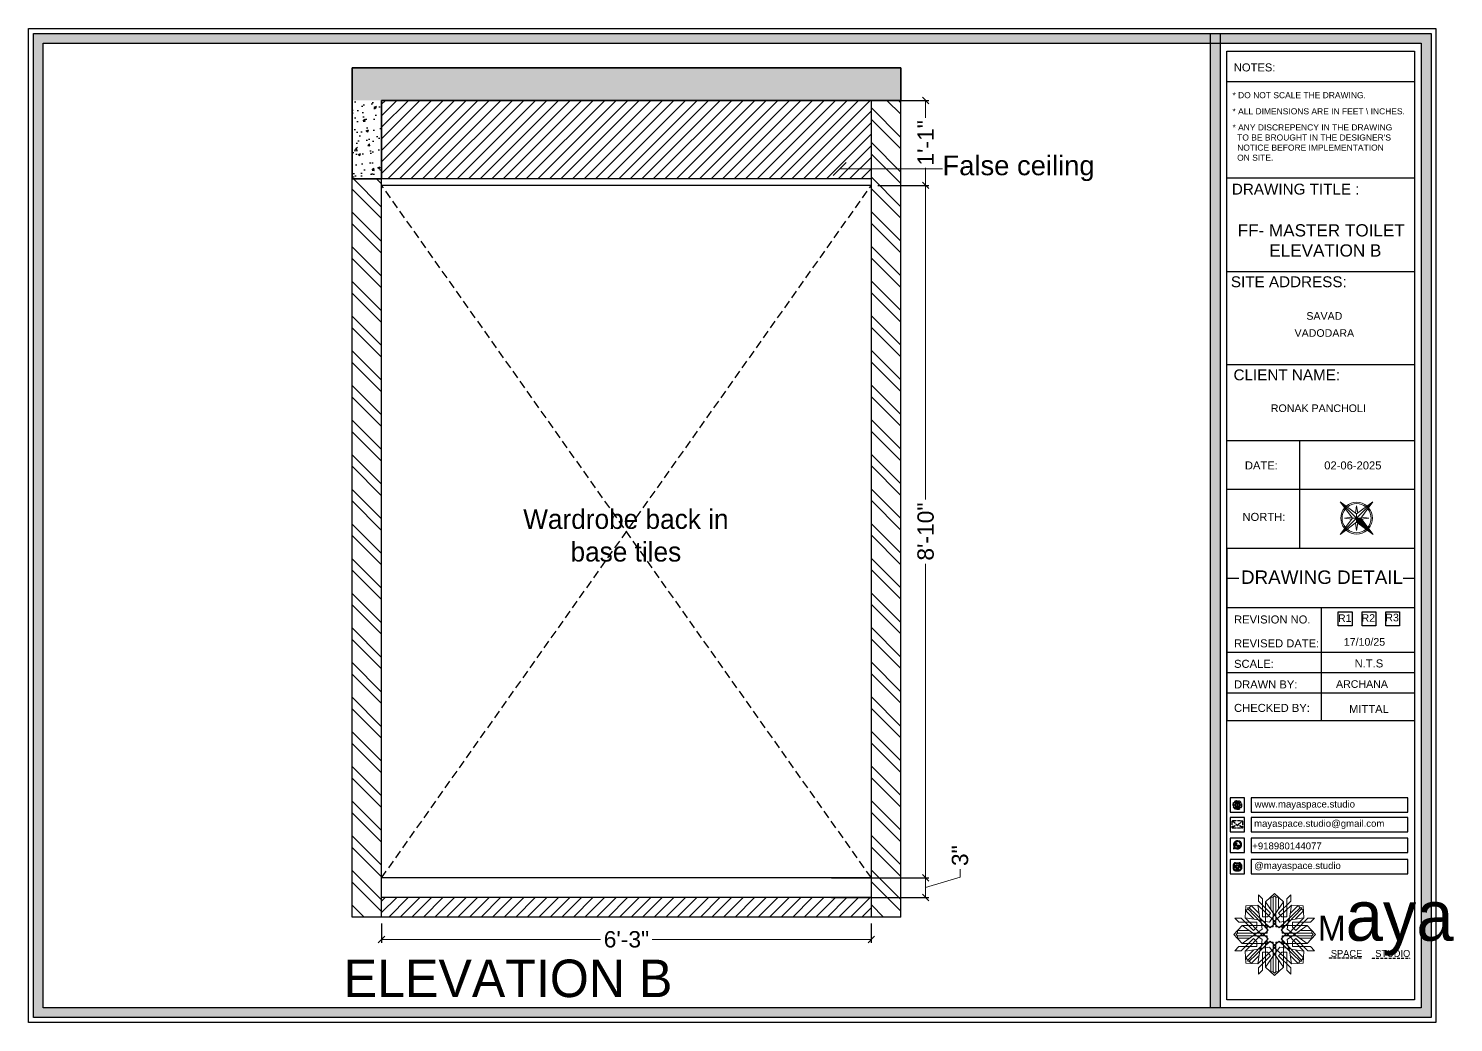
# Model space of a CAD drawing. Header units: millimetres. Extents: x 56222 to 3066687, y -650199 to -121287.
# Drawn here: x 149266.5 to 149484.7, y -184296.6 to -184144.5 of the extents above; entities that cross this region are included whole.
import ezdxf
from ezdxf.enums import TextEntityAlignment as Align

# ---------------------------------------------------------------- set-up
doc = ezdxf.new("R2010")
doc.units = ezdxf.units.MM
doc.header["$MEASUREMENT"] = 0
doc.header["$PDMODE"] = 35
doc.linetypes.add('DASHED2', pattern=[0.375, 0.25, -0.125])
doc.linetypes.add('DASHEDX2', pattern=[1.5, 1, -0.5])
doc.layers.get('Defpoints').update_dxf_attribs({"color": 220})
doc.layers.add('AR HATCH-7', color=7, linetype='Continuous')
for name, color, linetype, lineweight in [('dim05', 1, 'Continuous', 13), ('Dimension', 10, 'DASHEDX2', 20), ('Flooring', 253, 'Continuous', 30), ('FUR', 250, 'Continuous', 0), ('FURNITURE', 32, 'Continuous', 9), ('LABALLING', 1, 'Continuous', 25), ('NAME PLATE', 7, 'Continuous', 25), ('sec. mark', 5, 'Continuous', 25), ('title block', 7, 'Continuous', 9), ('wall', 7, 'Continuous', 30), ('XX~SLAB ( BEAM )~ ( DIM )', 7, 'Continuous', 9)]:
    doc.layers.add(name, color=color, linetype=linetype, lineweight=lineweight)
doc.layers.add('hatch', color=253, linetype='Continuous', lineweight=0, transparency=0.4)
doc.styles.add('Aerial', font='arial.ttf')
doc.styles.add('Arial', font='arial.ttf')
doc.styles.add('DATE', font='swissc.ttf', dxfattribs={"height": 6.75})
doc.styles.get("Standard").update_dxf_attribs({"font": 'arial.ttf', "height": 6})
doc.dimstyles.new('ISO-25', dxfattribs={"dimtxt": 2.5, "dimasz": 1, "dimexe": 0.5, "dimexo": 1, "dimtad": 0, "dimdec": 1, "dimlunit": 4, "dimtxsty": 'Standard', "dimblk": 'OBLIQUE', "dimcen": 2.5, "dimclrd": 1, "dimclre": 1, "dimclrt": 5, "dimadec": 0, "dimazin": 0, "dimtfac": 1, "dimtdec": 1, "dimtmove": 0, "dimatfit": 3, "dimfxl": 1, "dimlwd": -1, "dimarcsym": 0})
doc.dimstyles.new('NEW ', dxfattribs={"dimtxt": 3, "dimasz": 2, "dimexe": 1, "dimexo": 1, "dimgap": 0.089996, "dimtad": 0, "dimtoh": 1, "dimzin": 3, "dimdsep": 46, "dimlunit": 4, "dimtxsty": 'Aerial', "dimblk": 'OBLIQUE', "dimcen": 0.089996, "dimdle": 1, "dimclrd": 252, "dimclre": 252, "dimclrt": 7, "dimadec": 0, "dimazin": 1, "dimtfac": 1, "dimtdec": 0, "dimtofl": 0, "dimtmove": 1, "dimatfit": 3, "dimldrblk": 'OBLIQUE', "dimfxl": 1, "dimtolj": 1, "dimtzin": 0, "dimlwd": 5, "dimlwe": 5, "dimarcsym": 0})
pattern_1 = [(45, (456.3414, -98.4785), (-0.8838834765, 0.8838834765), [])]

# ---------------------------------------------------------------- blocks, each defined once
blk = doc.blocks.new('FSFSF')
at = {"color": 42, "lineweight": 5, "true_color": 0xe0ac11}
for p, q in [((28600.03, 143.51), (28600.03, 140.16)), ((28602.15, 141.41), (28600.03, 143.51)), ((28603.86, 139.69), (28608.58, 144.08)), ((28607.9, 142.22), (28608.58, 142.85)), ((28613.31, 139.69), (28608.58, 144.08)), ((28609.27, 142.22), (28608.59, 142.85)), ((28615.02, 141.41), (28617.14, 143.51)), ((28617.14, 143.51), (28617.14, 140.16)), ((28593.19, 131.45), (28593.54, 137.71)), ((28593.39, 135), (28594.56, 136.12)), ((28593.39, 135), (28597.6, 130.78)), ((28599.8, 138.06), (28593.54, 137.71)), ((28595.12, 136.69), (28594.53, 136.69)), ((28594.56, 136.12), (28594.56, 136.71)), ((28605.17, 124.98), (28594.56, 136.12)), ((28596.24, 137.86), (28595.12, 136.69)), ((28606.27, 126.08), (28595.12, 136.69)), ((28596.24, 137.86), (28600.47, 133.65)), ((28601.03, 130), (28599.8, 138.06)), ((28599.8, 138.05), (28608.58, 129.56)), ((28606.47, 133.76), (28600.03, 140.16)), ((28602.15, 141.41), (28602.15, 131.95)), ((28603.86, 126.58), (28603.86, 139.69)), ((28603.86, 139.69), (28608.58, 133.02)), ((28607.9, 142.22), (28606.58, 142.22)), ((28606.58, 142.22), (28606.58, 135.84)), ((28607.9, 142.22), (28607.9, 126.58)), ((28613.31, 139.69), (28608.59, 133.02)), ((28617.37, 138.05), (28608.59, 129.56)), ((28609.27, 142.22), (28609.27, 126.58)), ((28609.27, 142.22), (28610.59, 142.22)), ((28610.59, 142.22), (28610.59, 135.84)), ((28610.7, 133.76), (28617.14, 140.16)), ((28610.9, 126.08), (28622.05, 136.69)), ((28612.02, 124.98), (28622.62, 136.12)), ((28613.31, 126.58), (28613.31, 139.69)), ((28615.02, 141.41), (28615.02, 131.95)), ((28616.14, 130), (28617.37, 138.06)), ((28620.93, 137.86), (28616.7, 133.65)), ((28617.37, 138.06), (28623.63, 137.71)), ((28623.8, 135), (28619.59, 130.78)), ((28620.93, 137.86), (28622.05, 136.69)), ((28622.05, 136.69), (28622.64, 136.69)), ((28622.62, 136.12), (28622.62, 136.71)), ((28623.8, 135), (28622.62, 136.12)), ((28624, 131.45), (28623.65, 137.71)), ((28591.56, 127.39), (28587.17, 122.66)), ((28587.73, 131.22), (28591.08, 131.22)), ((28589.84, 129.1), (28587.73, 131.22)), ((28589.84, 129.1), (28599.29, 129.1)), ((28597.49, 124.78), (28591.08, 131.22)), ((28604.66, 127.39), (28591.56, 127.39)), ((28591.56, 127.39), (28598.23, 122.67)), ((28593.19, 131.45), (28601.69, 122.67)), ((28601.25, 130.22), (28593.19, 131.45)), ((28599.29, 126.5), (28599.29, 129.1)), ((28605.86, 129.18), (28601.03, 130)), ((28602.07, 125.39), (28601.25, 130.22)), ((28604.75, 131.95), (28602.15, 131.95)), ((28603.68, 126.54), (28603.68, 127.39)), ((28604.71, 127.57), (28603.86, 127.57)), ((28604.66, 123.35), (28604.66, 127.39)), ((28604.7, 126.58), (28604.71, 127.57)), ((28606.47, 133.76), (28604.75, 131.95)), ((28605.86, 129.18), (28608.58, 133.02)), ((28606.27, 126.08), (28608.58, 128.27)), ((28607.9, 128.92), (28608.58, 129.56)), ((28607.9, 128.92), (28608.58, 128.27)), ((28611.31, 129.18), (28608.59, 133.02)), ((28609.27, 128.92), (28608.59, 129.56)), ((28609.27, 128.92), (28608.59, 128.27)), ((28610.9, 126.08), (28608.59, 128.27)), ((28610.7, 133.76), (28612.42, 131.95)), ((28611.31, 129.18), (28616.14, 130)), ((28612.42, 131.95), (28615.02, 131.95)), ((28612.46, 126.58), (28612.46, 127.57)), ((28612.46, 127.57), (28613.31, 127.57)), ((28612.52, 123.35), (28612.52, 127.39)), ((28612.52, 127.39), (28625.63, 127.39)), ((28613.51, 126.54), (28613.51, 127.39)), ((28615.12, 125.39), (28615.94, 130.22)), ((28623.99, 131.45), (28615.5, 122.67)), ((28615.94, 130.22), (28624, 131.45)), ((28627.34, 129.1), (28617.89, 129.1)), ((28617.89, 126.5), (28617.89, 129.1)), ((28625.63, 127.39), (28618.96, 122.67)), ((28619.7, 124.78), (28626.1, 131.22)), ((28625.63, 127.39), (28630.02, 122.66)), ((28629.45, 131.22), (28626.1, 131.22)), ((28627.34, 129.1), (28629.45, 131.22)), ((28591.56, 117.94), (28587.17, 122.66)), ((28589.03, 123.35), (28588.4, 122.67)), ((28589.03, 121.98), (28588.4, 122.65)), ((28589.03, 123.35), (28589.03, 124.67)), ((28589.03, 124.67), (28595.4, 124.67)), ((28589.03, 123.35), (28604.66, 123.35)), ((28589.03, 121.98), (28604.66, 121.98)), ((28589.03, 121.98), (28589.03, 120.66)), ((28589.03, 120.66), (28595.4, 120.66)), ((28597.49, 120.54), (28591.08, 114.11)), ((28591.56, 117.94), (28598.23, 122.65)), ((28593.19, 113.88), (28601.69, 122.65)), ((28605.17, 120.35), (28594.56, 109.2)), ((28597.49, 124.78), (28599.29, 126.5)), ((28597.49, 120.54), (28599.29, 118.83)), ((28602.07, 125.39), (28598.23, 122.67)), ((28602.07, 119.94), (28598.23, 122.65)), ((28602.07, 119.94), (28601.25, 115.1)), ((28602.33, 123.35), (28601.69, 122.67)), ((28602.33, 121.98), (28601.69, 122.65)), ((28602.33, 123.35), (28602.97, 122.67)), ((28602.33, 121.98), (28602.97, 122.65)), ((28605.17, 124.98), (28602.97, 122.67)), ((28605.17, 120.35), (28602.97, 122.65)), ((28604.66, 126.54), (28603.68, 126.54)), ((28607.9, 126.58), (28603.86, 126.58)), ((28604.66, 121.98), (28604.66, 117.94)), ((28609.27, 126.58), (28613.31, 126.58)), ((28612.02, 124.98), (28614.21, 122.67)), ((28612.02, 120.35), (28614.21, 122.65)), ((28612.02, 120.35), (28622.62, 109.2)), ((28612.52, 126.54), (28613.51, 126.54)), ((28628.16, 123.35), (28612.52, 123.35)), ((28612.52, 121.98), (28612.52, 117.94)), ((28628.16, 121.98), (28612.52, 121.98)), ((28614.85, 123.35), (28614.21, 122.67)), ((28614.85, 121.98), (28614.21, 122.65)), ((28614.85, 123.35), (28615.5, 122.67)), ((28614.85, 121.98), (28615.5, 122.65)), ((28615.12, 125.39), (28618.96, 122.67)), ((28615.12, 119.94), (28618.96, 122.65)), ((28615.12, 119.94), (28615.94, 115.1)), ((28623.99, 113.88), (28615.5, 122.65)), ((28619.7, 124.78), (28617.89, 126.5)), ((28619.7, 120.54), (28617.89, 118.83)), ((28625.63, 117.94), (28618.96, 122.65)), ((28619.7, 120.54), (28626.1, 114.11)), ((28628.16, 124.67), (28621.78, 124.67)), ((28628.16, 120.66), (28621.78, 120.66)), ((28625.63, 117.94), (28630.02, 122.66)), ((28628.16, 123.35), (28628.16, 124.67)), ((28628.16, 123.35), (28628.78, 122.67)), ((28628.16, 121.98), (28628.78, 122.65)), ((28628.16, 121.98), (28628.16, 120.66)), ((28589.84, 116.23), (28587.73, 114.11)), ((28587.73, 114.11), (28591.08, 114.11)), ((28589.84, 116.23), (28599.29, 116.23)), ((28604.66, 117.94), (28591.56, 117.94)), ((28601.25, 115.1), (28593.19, 113.87)), ((28593.19, 113.87), (28593.54, 107.62)), ((28593.39, 110.32), (28597.6, 114.55)), ((28606.27, 119.15), (28595.12, 108.54)), ((28599.29, 118.83), (28599.29, 116.23)), ((28599.8, 107.17), (28608.58, 115.67)), ((28601.03, 115.23), (28599.8, 107.17)), ((28605.86, 116.05), (28601.03, 115.23)), ((28602.15, 103.82), (28602.15, 113.27)), ((28604.75, 113.27), (28602.15, 113.27)), ((28604.66, 118.78), (28603.68, 118.78)), ((28603.68, 118.78), (28603.68, 117.94)), ((28607.9, 118.65), (28603.86, 118.65)), ((28603.86, 118.65), (28603.86, 105.54)), ((28604.71, 117.66), (28603.86, 117.66)), ((28604.7, 118.65), (28604.71, 117.66)), ((28606.47, 111.47), (28604.75, 113.27)), ((28605.86, 116.05), (28608.58, 112.21)), ((28606.27, 119.15), (28608.58, 116.96)), ((28607.9, 103.01), (28607.9, 118.65)), ((28607.9, 116.31), (28608.58, 116.96)), ((28607.9, 116.31), (28608.58, 115.67)), ((28610.9, 119.15), (28608.59, 116.96)), ((28609.27, 116.31), (28608.59, 116.96)), ((28609.27, 116.31), (28608.59, 115.67)), ((28611.31, 116.05), (28608.59, 112.21)), ((28617.37, 107.17), (28608.59, 115.67)), ((28609.27, 118.65), (28613.31, 118.65)), ((28609.27, 103.01), (28609.27, 118.65)), ((28610.7, 111.47), (28612.42, 113.27)), ((28610.9, 119.15), (28622.05, 108.54)), ((28611.31, 116.05), (28616.14, 115.23)), ((28612.42, 113.27), (28615.02, 113.27)), ((28612.46, 118.65), (28612.46, 117.66)), ((28612.46, 117.66), (28613.31, 117.66)), ((28612.52, 118.78), (28613.51, 118.78)), ((28612.52, 117.94), (28625.63, 117.94)), ((28613.31, 118.65), (28613.31, 105.54)), ((28613.51, 118.78), (28613.51, 117.94)), ((28615.02, 103.82), (28615.02, 113.27)), ((28615.94, 115.1), (28624, 113.87)), ((28616.14, 115.23), (28617.37, 107.17)), ((28617.89, 118.83), (28617.89, 116.23)), ((28627.34, 116.23), (28617.89, 116.23)), ((28623.8, 110.32), (28619.59, 114.55)), ((28624, 113.87), (28623.65, 107.62)), ((28629.45, 114.11), (28626.1, 114.11)), ((28627.34, 116.23), (28629.45, 114.11)), ((28593.39, 110.32), (28594.56, 109.2)), ((28599.8, 107.17), (28593.54, 107.52)), ((28595.12, 108.54), (28594.53, 108.54)), ((28594.56, 109.2), (28594.56, 108.61)), ((28596.24, 107.37), (28595.12, 108.54)), ((28596.24, 107.37), (28600.47, 111.58)), ((28606.47, 111.47), (28600.03, 105.07)), ((28600.03, 101.71), (28600.03, 105.07)), ((28603.86, 105.54), (28608.58, 112.21)), ((28603.86, 105.54), (28608.58, 101.15)), ((28606.58, 103.01), (28606.58, 109.38)), ((28613.31, 105.54), (28608.58, 101.15)), ((28613.31, 105.54), (28608.59, 112.21)), ((28610.59, 103.01), (28610.59, 109.38)), ((28610.7, 111.47), (28617.14, 105.07)), ((28620.93, 107.37), (28616.7, 111.58)), ((28617.14, 101.71), (28617.14, 105.07)), ((28617.37, 107.17), (28623.63, 107.52)), ((28620.93, 107.37), (28622.05, 108.54)), ((28622.05, 108.54), (28622.64, 108.54)), ((28623.8, 110.32), (28622.62, 109.2)), ((28622.62, 109.2), (28622.62, 108.61)), ((28602.15, 103.82), (28600.03, 101.71)), ((28607.9, 103.01), (28606.58, 103.01)), ((28607.9, 103.01), (28608.58, 102.38)), ((28609.27, 103.01), (28608.59, 102.38)), ((28609.27, 103.01), (28610.59, 103.01)), ((28615.02, 103.82), (28617.14, 101.71))]:
    blk.add_line(p, q, dxfattribs=at)
blk = doc.blocks.new('hgwg')
at = {"layer": 'Dimension', "true_color": 0xd39e00}
h = blk.add_hatch(color=42, dxfattribs=at)
h.dxf.hatch_style = 1
h.paths.add_polyline_path([(27505.71, 45.05), (27494.27, 45.05), (27494.27, 44.9), (27505.71, 44.9)])
h = blk.add_hatch(color=42, dxfattribs=at)
h.dxf.hatch_style = 1
h.paths.add_polyline_path([(27523.3, 44.9), (27509.68, 44.9), (27509.68, 44.75), (27523.3, 44.75)])
at = {"layer": 'Dimension', "color": 42, "true_color": 0xd39e00}
for p, q in [((27494.27, 45.05), (27505.71, 45.05)), ((27494.27, 44.9), (27494.27, 45.05)), ((27494.27, 44.9), (27505.71, 44.9)), ((27505.71, 45.05), (27505.71, 44.9)), ((27509.68, 44.9), (27523.3, 44.9)), ((27509.68, 44.9), (27509.68, 44.75)), ((27509.68, 44.75), (27523.3, 44.75)), ((27523.3, 44.75), (27523.3, 44.9))]:
    blk.add_line(p, q, dxfattribs=at)
at = {"layer": 'Dimension', "color": 42, "true_color": 0xd39e00, "attachment_point": 1}
for s, width, insert, char_height in [('{\\fCinzel|b0|i0|c0|p2;\\H1.5x;M\\fAmsterdam One|b0|i0|c0|p2;\\H2x;aya}', 85.3277, (27490.17, 69.17), 6), ('{\\fCinzel|b0|i0|c0|p2;SPACE     STUDIO}', 66.129, (27494.83, 47.86), 2.5)]:
    blk.add_mtext_dynamic_manual_height_columns(s, width=width, gutter_width=30, heights=[0], dxfattribs=dict(at, insert=insert, char_height=char_height))
blk = doc.blocks.new('QEGW4TG')
at = {"layer": 'Dimension', "true_color": 0x000000}
h = blk.add_hatch(color=18, dxfattribs=at)
h.dxf.hatch_style = 1
h.paths.add_polyline_path([(2.69, 1.93, 0.170513), (2.95, 1.97, 0.190337), (3.11, 2.18, 0.316231), (3.07, 2.28), (2.79, 2.37, 0.273721), (2.69, 2.34, 0.040749), (2.63, 2.27, -0.441282), (2.53, 2.25, -0.11828), (2.06, 2.64, -0.441282), (2.07, 2.74, 0.040749), (2.13, 2.81, 0.290083), (2.14, 2.92), (2.01, 3.18, 0.316231), (1.91, 3.2, 0.190337), (1.73, 3, 0.170513), (1.72, 2.74, 0.252784)], flags=0)
h.paths.add_polyline_path([(1.19, 1.98), (1.03, 1.3, 0.550912), (1.11, 1.23), (1.75, 1.39, 6.344125)])
h.paths.add_polyline_path([(1.81, 1.7), (1.4, 1.6), (1.5, 2.03, -9.071339)], flags=16)
h.paths.add_polyline_path([(3.11, 2.16, -0.17811), (2.95, 1.97, -0.170513), (2.69, 1.93, -0.252784), (1.72, 2.74, -0.170513), (1.73, 3, -0.17811), (1.89, 3.19, -0.370089), (2.01, 3.18), (2.14, 2.92, -0.307185), (2.13, 2.8, -0.041087), (2.06, 2.73, 0.321676), (2.05, 2.65, 0.126524), (2.55, 2.24, 0.312216), (2.62, 2.26, -0.041087), (2.68, 2.34, -0.290673), (2.79, 2.37), (3.07, 2.28, -0.370089)], flags=0)
h = blk.add_hatch(color=18, dxfattribs=at)
h.dxf.hatch_style = 1
h.paths.add_polyline_path([(2.79, 2.37, 0.273721), (2.69, 2.34, 0.040749), (2.63, 2.27, -0.441282), (2.53, 2.25, -0.11828), (2.06, 2.64, -0.441282), (2.07, 2.74, 0.040749), (2.13, 2.81, 0.290083), (2.14, 2.92), (2.01, 3.18, 0.316231), (1.91, 3.2, 0.190337), (1.73, 3, 0.170513), (1.72, 2.74, 0.252784), (2.69, 1.93, 0.170513), (2.95, 1.97, 0.190337), (3.11, 2.18, 0.316231), (3.07, 2.28)])
for p, q in [((1.19, 1.98), (1.03, 1.3)), ((1.1, 1.23), (1.75, 1.39)), ((1.5, 2.03), (1.4, 1.6)), ((1.4, 1.6), (1.81, 1.7)), ((2.01, 3.18), (2.14, 2.92)), ((3.07, 2.28), (2.8, 2.36))]:
    blk.add_line(p, q)
blk.add_lwpolyline([(0, 0), (4.68, 0), (4.68, 4.68), (0, 4.68)], close=True)
for centre, radius, start, end in [((1.09, 1.29), 0.0598, 164.8483, 282.1458), ((2.39, 2.56), 1.34, 241.4727, 205.6422), ((2.39, 2.56), 1.04, 235.9962, 210.8333), ((2.09, 2.87), 0.39, 159.7007, 198.4072), ((2.96, 3.23), 1.33, 201.4218, 258.1669), ((2.07, 2.87), 0.364, 118.9685, 159.3648), ((1.94, 3.12), 0.0896, 41.8985, 123.1344), ((2.11, 2.68), 0.066, 135.9932, 224.8892), ((1.67, 3.16), 0.586, 312.4617, 321.8728), ((3.12, 3.42), 1.31, 216.5455, 243.5279), ((2.05, 2.87), 0.104, 320.3924, 28.6971), ((2.57, 2.3), 0.066, 234.2482, 323.1441), ((3.11, 1.94), 0.586, 137.2645, 146.6756), ((2.76, 2.27), 0.104, 70.4402, 138.745), ((2.75, 2.31), 0.39, 260.7301, 299.4366), ((2.76, 2.29), 0.364, 299.7725, 340.1688), ((3.03, 2.2), 0.0896, 336.0029, 57.2388)]:
    blk.add_arc(centre, radius, start, end)
blk = doc.blocks.new('ASGERG')
at = {"layer": 'Dimension', "true_color": 0x000000}
h = blk.add_hatch(color=18, dxfattribs=at)
h.dxf.hatch_style = 1
h.paths.add_polyline_path([(0.99, 1.7, 0.353872), (1.69, 1.03), (2.96, 1.03, 0.353872), (3.66, 1.7), (3.66, 2.99, 0.353872), (2.96, 3.67), (1.69, 3.67, 0.353872), (0.99, 2.99)])
h.paths.add_polyline_path([(1.27, 2.97, -0.353872), (1.72, 3.4), (2.94, 3.4, -0.353872), (3.38, 2.97), (3.38, 1.72, -0.353872), (2.94, 1.3), (1.72, 1.3, -0.353872), (1.27, 1.72)], flags=16)
h.paths.add_polyline_path([(3.02, 2.35, -1), (1.64, 2.35, -1)], flags=0)
h.paths.add_polyline_path([(2.74, 2.35, -1), (1.92, 2.35, -1)], flags=0)
h.paths.add_polyline_path([(2.86, 3.02, -1), (3.19, 3.02, -1)], flags=0)
h.paths.add_polyline_path([(1.64, 2.35, 1), (3.02, 2.35, 1)], flags=0)
h = blk.add_hatch(color=18, dxfattribs=at)
h.dxf.hatch_style = 1
h.paths.add_polyline_path([(1.64, 2.35, 1), (3.02, 2.35, 1)])
h.paths.add_polyline_path([(2.74, 2.35, -1), (1.92, 2.35, -1)], flags=16)
h = blk.add_hatch(color=18, dxfattribs=at)
h.dxf.hatch_style = 1
h.paths.add_polyline_path([(3.19, 3.02, 1), (2.86, 3.02, 1)])
for p, q in [((0.99, 2.99), (0.99, 1.7)), ((1.27, 2.97), (1.27, 1.72)), ((1.69, 3.67), (2.96, 3.67)), ((1.69, 1.03), (2.96, 1.03)), ((2.94, 3.4), (1.72, 3.4)), ((2.94, 1.3), (1.72, 1.3)), ((3.38, 2.97), (3.38, 1.72)), ((3.66, 2.99), (3.66, 1.7))]:
    blk.add_line(p, q)
blk.add_lwpolyline([(0, 0), (4.68, 0), (4.68, 4.68), (0, 4.68)], close=True)
for centre, radius in [((2.33, 2.35), 0.694), ((2.33, 2.35), 0.414), ((3.02, 3.02), 0.168)]:
    blk.add_circle(centre, radius)
for centre, radius, start, end in [((1.76, 2.89), 0.778, 94.8631, 172.8127), ((1.76, 1.8), 0.778, 187.1873, 265.1369), ((1.76, 2.91), 0.491, 94.8631, 172.8127), ((1.76, 1.78), 0.491, 187.1873, 265.1369), ((2.9, 2.91), 0.491, 7.1873, 85.1369), ((2.9, 1.78), 0.491, 274.8631, 352.8127), ((2.89, 2.89), 0.778, 7.1873, 85.1369), ((2.89, 1.8), 0.778, 274.8631, 352.8127)]:
    blk.add_arc(centre, radius, start, end)
blk = doc.blocks.new('ETYETE')
at = {"layer": 'Dimension', "true_color": 0x000000}
h = blk.add_hatch(color=18, dxfattribs=at)
h.dxf.hatch_style = 1
h.paths.add_polyline_path([(3.76, 1.14, 0.414214), (4.12, 1.5), (4.12, 3.29, 0.414214), (3.76, 3.65), (0.92, 3.65, 0.414214), (0.56, 3.29), (0.56, 1.5, 0.414214), (0.92, 1.14)])
h.paths.add_polyline_path([(2.61, 2.22), (3.92, 1.34, -0.198912), (3.76, 1.28), (0.92, 1.28, -0.198912), (0.76, 1.34), (2.08, 2.22), (2.34, 1.98)], flags=16)
h.paths.add_polyline_path([(2.34, 2.16), (0.89, 3.51, -0.028783), (0.92, 3.52), (3.76, 3.52, -0.028783), (3.79, 3.51)], flags=16)
h.paths.add_polyline_path([(2.71, 2.32), (3.92, 3.45, -0.202482), (3.99, 3.29), (3.99, 1.5, -0.043076), (3.98, 1.46)], flags=16)
h.paths.add_polyline_path([(1.98, 2.32), (0.7, 1.46, -0.043076), (0.7, 1.5), (0.7, 3.29, -0.202482), (0.76, 3.45)], flags=16)
blk.add_lwpolyline([(0, 0), (4.68, 0), (4.68, 4.68), (0, 4.68)], close=True)
at = {"layer": 'Dimension', "color": 18, "true_color": 0x000000}
for p, q in [((0.56, 3.29), (0.56, 1.5)), ((0.7, 3.29), (0.7, 1.5)), ((0.7, 1.46), (1.98, 2.32)), ((0.76, 3.45), (1.98, 2.32)), ((0.76, 1.34), (2.08, 2.22)), ((0.89, 3.51), (2.34, 2.16)), ((0.92, 3.65), (3.76, 3.65)), ((0.92, 3.52), (3.76, 3.52)), ((0.92, 1.28), (3.76, 1.28)), ((0.92, 1.14), (3.76, 1.14)), ((2.08, 2.22), (2.34, 1.98)), ((2.34, 2.16), (3.79, 3.51)), ((2.34, 1.98), (2.61, 2.22)), ((3.92, 1.34), (2.61, 2.22)), ((2.71, 2.32), (3.92, 3.45)), ((3.98, 1.46), (2.71, 2.32)), ((3.99, 3.29), (3.99, 1.5)), ((4.12, 3.29), (4.12, 1.5))]:
    blk.add_line(p, q, dxfattribs=at)
for centre, radius, start, end in [((0.92, 3.29), 0.358, 90, 180), ((0.92, 1.5), 0.358, 180, 270), ((0.92, 3.29), 0.224, 134.2136, 180), ((0.92, 1.5), 0.224, 180, 189.8662), ((0.92, 1.5), 0.224, 225, 270), ((0.92, 3.29), 0.224, 90, 96.5948), ((3.76, 3.29), 0.358, 0, 90), ((3.76, 3.29), 0.224, 83.4052, 90), ((3.76, 1.5), 0.358, 270, 0), ((3.76, 1.5), 0.224, 270, 315), ((3.76, 3.29), 0.224, 0, 45.7864), ((3.76, 1.5), 0.224, 350.1338, 0)]:
    blk.add_arc(centre, radius, start, end, dxfattribs=at)
blk = doc.blocks.new('DTGWEGEARG')
at = {"layer": 'Dimension', "true_color": 0x000000}
h = blk.add_hatch(color=18, dxfattribs=at)
h.dxf.hatch_style = 1
h.paths.add_polyline_path([(3.83, 2.34, 1), (0.85, 2.34, 1)])
h.paths.add_polyline_path([(2.51, 1.01, 0.105795), (2.96, 1.58, -0.055205), (3.3, 1.41, -0.169822)], flags=16)
h.paths.add_polyline_path([(2.41, 1.12), (2.41, 1.69, -0.058279), (2.81, 1.63, -0.103353)], flags=16)
h.paths.add_polyline_path([(2.26, 1.13, -0.101741), (1.87, 1.63, -0.057171), (2.26, 1.69)], flags=16)
h.paths.add_polyline_path([(2.17, 1.01, -0.169822), (1.38, 1.41, -0.055205), (1.72, 1.58, 0.105795)], flags=16)
h.paths.add_polyline_path([(3.02, 1.72, 0.081336), (3.13, 2.27), (3.68, 2.27, -0.152069), (3.4, 1.52, 0.05687)], flags=16)
h.paths.add_polyline_path([(2.87, 1.77, 0.061945), (2.41, 1.84), (2.41, 2.27), (2.98, 2.27, -0.081344)], flags=16)
h.paths.add_polyline_path([(2.26, 1.84, 0.060923), (1.8, 1.77, -0.081344), (1.7, 2.27), (2.26, 2.27)], flags=16)
h.paths.add_polyline_path([(1.66, 1.72, 0.05687), (1.28, 1.52, -0.152069), (1, 2.27), (1.55, 2.27, 0.081336)], flags=16)
h.paths.add_polyline_path([(2.41, 2.42), (2.41, 2.83, 0.061945), (2.87, 2.91, -0.080009), (2.98, 2.42)], flags=16)
h.paths.add_polyline_path([(3.13, 2.42, 0.080116), (3.02, 2.96, 0.05687), (3.4, 3.16, 0.028258), (3.3, 3.27, -0.055205), (2.96, 3.1, 0.105795), (2.51, 3.67, -0.36029), (3.68, 2.42)], flags=16)
h.paths.add_polyline_path([(2.26, 2.42), (1.7, 2.42, -0.080009), (1.8, 2.91, 0.060923), (2.26, 2.84)], flags=16)
h.paths.add_polyline_path([(1.55, 2.42), (1, 2.42, -0.150466), (1.28, 3.16, 0.05687), (1.66, 2.96, 0.080116)], flags=16)
h.paths.add_polyline_path([(2.41, 2.98), (2.41, 3.56, -0.103353), (2.81, 3.05, -0.058279)], flags=16)
h.paths.add_polyline_path([(2.26, 2.99, -0.057171), (1.87, 3.05, -0.101741), (2.26, 3.55)], flags=16)
h.paths.add_polyline_path([(1.72, 3.1, -0.055205), (1.38, 3.27, -0.169822), (2.17, 3.67, 0.105795)], flags=16)
blk.add_lwpolyline([(0, 0), (4.68, 0), (4.68, 4.68), (0, 4.68)], close=True)
at = {"layer": 'Dimension', "color": 18, "true_color": 0x000000}
for p, q in [((1, 2.42), (1.55, 2.42)), ((1, 2.27), (1.55, 2.27)), ((1.7, 2.42), (2.26, 2.42)), ((1.7, 2.27), (2.26, 2.27)), ((2.26, 3.55), (2.26, 2.99)), ((2.26, 2.84), (2.26, 2.42)), ((2.26, 2.27), (2.26, 1.84)), ((2.26, 1.69), (2.26, 1.13)), ((2.41, 3.56), (2.41, 2.98)), ((2.41, 2.83), (2.41, 2.42)), ((2.41, 2.42), (2.98, 2.42)), ((2.41, 2.27), (2.98, 2.27)), ((2.41, 2.27), (2.41, 1.84)), ((2.41, 1.69), (2.41, 1.12)), ((3.13, 2.42), (3.68, 2.42)), ((3.13, 2.27), (3.68, 2.27))]:
    blk.add_line(p, q, dxfattribs=at)
blk.add_circle((2.34, 2.34), 1.49, dxfattribs=at)
for centre, radius, start, end in [((2.34, 2.34), 1.34, 142.3819, 176.6093), ((2.34, 2.34), 1.34, 183.0315, 217.6181), ((2.34, 4.74), 1.9, 236.1399, 249.1595), ((2.34, -0.06), 1.9, 110.8405, 123.8601), ((2.34, 2.34), 1.34, 97.3549, 135.9073), ((2.34, 4.74), 1.75, 236.7417, 249.3811), ((2.34, -0.06), 1.75, 110.6189, 123.2583), ((2.34, 2.34), 1.34, 224.0927, 262.6451), ((3.28, 2.34), 1.73, 159.0567, 177.3789), ((3.28, 2.34), 1.73, 182.3435, 200.9433), ((3.28, 2.34), 1.58, 158.8325, 177.1302), ((3.28, 2.34), 1.58, 182.5658, 201.1675), ((3.28, 2.34), 1.73, 129.9301, 154.0867), ((3.28, 2.34), 1.73, 205.9133, 230.0699), ((2.34, 4.74), 1.9, 253.6799, 267.6253), ((2.34, -0.06), 1.9, 92.3747, 106.3201), ((3.28, 2.34), 1.58, 130.1073, 153.3446), ((2.34, 4.74), 1.75, 254.3336, 267.422), ((2.34, -0.06), 1.75, 92.578, 105.6664), ((3.28, 2.34), 1.58, 206.6554, 229.8927), ((1.4, 2.34), 1.58, 26.6554, 50.2584), ((2.34, 4.74), 1.75, 272.3248, 285.6664), ((2.34, 4.74), 1.9, 272.1415, 286.3201), ((2.34, -0.06), 1.9, 73.6799, 87.8585), ((2.34, -0.06), 1.75, 74.3336, 87.6752), ((1.4, 2.34), 1.58, 309.7416, 333.3446), ((2.34, 2.34), 1.34, 3.3907, 82.6451), ((1.4, 2.34), 1.73, 25.9133, 50.0699), ((1.4, 2.34), 1.73, 309.9301, 334.0867), ((2.34, 2.34), 1.34, 277.3549, 315.9073), ((1.4, 2.34), 1.58, 2.8698, 21.1675), ((1.4, 2.34), 1.58, 338.8325, 357.4342), ((2.34, 4.74), 1.75, 290.6189, 303.2583), ((2.34, -0.06), 1.75, 56.7417, 69.3811), ((2.34, 4.74), 1.9, 290.8405, 303.8601), ((1.4, 2.34), 1.73, 2.6211, 20.9433), ((1.4, 2.34), 1.73, 339.0567, 357.6565), ((2.34, -0.06), 1.9, 56.1399, 69.1595), ((2.34, 2.34), 1.34, 322.3819, 356.9685)]:
    blk.add_arc(centre, radius, start, end, dxfattribs=at)
blk = doc.blocks.new('4t')
at = {"transparency": 33554607}
h = blk.add_hatch(color=1, dxfattribs=at)
h.dxf.hatch_style = 1
h.paths.add_polyline_path([(45531.3, -35822.3), (45529.2, -35821.8), (45528.1, -35837)])
h = blk.add_hatch(color=1, dxfattribs=at)
h.dxf.hatch_style = 1
h.paths.add_polyline_path([(45533.4, -35822.8), (45531.3, -35822.3), (45528.1, -35837)])
h = blk.add_hatch(color=1, dxfattribs=at)
h.dxf.hatch_style = 1
h.paths.add_polyline_path([(45531.8, -35820.2), (45529.2, -35821.8), (45531.3, -35822.3)])
h = blk.add_hatch(color=1, dxfattribs=at)
h.dxf.hatch_style = 1
h.paths.add_polyline_path([(45531.8, -35820.2), (45531.3, -35822.3), (45533.4, -35822.8)])
at = {"layer": 'title block', "color": 7, "lineweight": 9}
for p, q in [((45535.5, -35803.4), (45530.2, -35817.6)), ((45535.5, -35803.4), (45531.8, -35820.2)), ((45534.4, -35818.5), (45535.5, -35803.4)), ((45530.5, -35816.7), (45526.9, -35812.5)), ((45526.9, -35812.5), (45529.2, -35817.5)), ((45539.5, -35815.3), (45534.4, -35817.6)), ((45535.3, -35818.9), (45539.5, -35815.3)), ((45530.2, -35817.6), (45515, -35816.5)), ((45515, -35816.5), (45529.2, -35821.8)), ((45515, -35816.5), (45531.8, -35820.2)), ((45528.3, -35821.5), (45524.1, -35825.1)), ((45524.1, -35825.1), (45529.2, -35822.8)), ((45531.8, -35820.2), (45528.1, -35837)), ((45529.2, -35821.8), (45528.1, -35837)), ((45528.1, -35837), (45533.4, -35822.8)), ((45531.8, -35820.2), (45529.2, -35821.8)), ((45531.8, -35820.2), (45530.2, -35817.6)), ((45534.4, -35818.5), (45531.8, -35820.2)), ((45533.4, -35822.8), (45531.8, -35820.2)), ((45531.8, -35820.2), (45548.6, -35823.9)), ((45533.1, -35823.7), (45536.7, -35827.9)), ((45533.4, -35822.8), (45548.6, -35823.9)), ((45548.6, -35823.9), (45534.4, -35818.5)), ((45536.7, -35827.9), (45534.4, -35822.8))]:
    blk.add_line(p, q, dxfattribs=at)
for radius, start, end in [(11.8, 81.36, 163.7665), (10.8, 82.4286, 162.6979), (10.8, 352.4286, 72.6979), (11.8, 351.36, 73.7665), (11.8, 171.36, 253.7665), (10.8, 172.4286, 252.6979), (11.8, 261.36, 343.7665), (10.8, 262.4286, 342.6979)]:
    blk.add_arc((45531.8, -35820.2), radius, start, end, dxfattribs=at)
blk = doc.blocks.new('_Oblique')
at = {"layer": 'wall', "color": 0, "lineweight": -2}
blk.add_line((-0.5, -0.5), (0.5, 0.5), dxfattribs=at)
blk = doc.blocks.new('*D1006')
at = {"layer": 'Defpoints', "color": 0, "lineweight": 25, "transparency": 16777216}
for p in [(149388.47, -184274.46), (149403.88, -184274.46), (149388.47, -184277.46)]:
    blk.add_point(p, dxfattribs=at)
at = {"layer": 'dim05', "color": 1, "linetype": 'Continuous', "lineweight": -2, "transparency": 16777216}
for p, q in [((149389.47, -184274.46), (149404.38, -184274.46)), ((149389.47, -184277.46), (149404.38, -184277.46))]:
    blk.add_line(p, q, dxfattribs=at)
at = {"layer": 'dim05', "color": 1, "linetype": 'Continuous', "transparency": 16777216}
for p, q in [((149403.88, -184275.96), (149409.15, -184274.38)), ((149403.88, -184277.46), (149403.88, -184274.46)), ((149409.15, -184274.38), (149409.15, -184273.13))]:
    blk.add_line(p, q, dxfattribs=at)
at = {"layer": 'dim05', "color": 1, "transparency": 16777216}
for p, rotation in [((149403.88, -184274.46), 90), ((149403.88, -184277.46), 270)]:
    blk.add_blockref('_Oblique', p, dxfattribs=dict(at, rotation=rotation))
at = {"layer": 'dim05', "color": 5, "lineweight": 25, "transparency": 16777216, "insert": (149409.15, -184271.07), "char_height": 2.5, "attachment_point": 5, "rotation": 90, "style": 'Arial'}
blk.add_mtext('3"', dxfattribs=at)
blk = doc.blocks.new('*D1007')
at = {"layer": 'Defpoints', "color": 0, "lineweight": 25, "transparency": 16777216}
for p in [(149395.56, -184168.46), (149403.88, -184168.46), (149395.56, -184274.46)]:
    blk.add_point(p, dxfattribs=at)
at = {"layer": 'dim05', "color": 1, "linetype": 'Continuous', "lineweight": -2, "transparency": 16777216}
for p, q in [((149396.56, -184168.46), (149404.38, -184168.46)), ((149396.56, -184274.46), (149404.38, -184274.46))]:
    blk.add_line(p, q, dxfattribs=at)
at = {"layer": 'dim05', "color": 1, "linetype": 'Continuous', "transparency": 16777216}
for p, q in [((149403.88, -184168.46), (149403.88, -184216.54)), ((149403.88, -184274.46), (149403.88, -184226.38))]:
    blk.add_line(p, q, dxfattribs=at)
at = {"layer": 'dim05', "color": 1, "transparency": 16777216}
for p, rotation in [((149403.88, -184168.46), 90), ((149403.88, -184274.46), 270)]:
    blk.add_blockref('_Oblique', p, dxfattribs=dict(at, rotation=rotation))
at = {"layer": 'dim05', "color": 5, "lineweight": 25, "transparency": 16777216, "insert": (149403.88, -184221.46), "char_height": 2.5, "attachment_point": 5, "rotation": 90, "style": 'Arial'}
blk.add_mtext('8\'-10"', dxfattribs=at)
blk = doc.blocks.new('*D1008')
at = {"layer": 'Defpoints', "color": 0, "lineweight": 25, "transparency": 16777216}
for p in [(149395.56, -184155.46), (149403.88, -184155.46), (149395.56, -184168.46)]:
    blk.add_point(p, dxfattribs=at)
at = {"layer": 'dim05', "color": 1, "linetype": 'Continuous', "lineweight": -2, "transparency": 16777216}
for p, q in [((149396.56, -184155.46), (149404.38, -184155.46)), ((149396.56, -184168.46), (149404.38, -184168.46))]:
    blk.add_line(p, q, dxfattribs=at)
at = {"layer": 'dim05', "color": 1, "linetype": 'Continuous', "transparency": 16777216}
for p, q in [((149403.88, -184155.46), (149403.88, -184158.13)), ((149403.88, -184168.46), (149403.88, -184165.79))]:
    blk.add_line(p, q, dxfattribs=at)
at = {"layer": 'dim05', "color": 1, "transparency": 16777216}
for p, rotation in [((149403.88, -184155.46), 90), ((149403.88, -184168.46), 270)]:
    blk.add_blockref('_Oblique', p, dxfattribs=dict(at, rotation=rotation))
at = {"layer": 'dim05', "color": 5, "lineweight": 25, "transparency": 16777216, "insert": (149403.88, -184161.96), "char_height": 2.5, "attachment_point": 5, "rotation": 90, "style": 'Arial'}
blk.add_mtext('1\'-1"', dxfattribs=at)
blk = doc.blocks.new('*D1009')
at = {"layer": 'Defpoints', "color": 0, "lineweight": 25, "transparency": 16777216}
for p in [(149320.56, -184280.46), (149395.56, -184280.46), (149395.56, -184283.89)]:
    blk.add_point(p, dxfattribs=at)
at = {"layer": 'dim05', "color": 1, "linetype": 'Continuous', "lineweight": -2, "transparency": 16777216}
for p, q in [((149320.56, -184281.46), (149320.56, -184284.39)), ((149395.56, -184281.46), (149395.56, -184284.39))]:
    blk.add_line(p, q, dxfattribs=at)
at = {"layer": 'dim05', "color": 1, "linetype": 'Continuous', "transparency": 16777216}
for p, q in [((149320.56, -184283.89), (149354.11, -184283.89)), ((149395.56, -184283.89), (149362.02, -184283.89))]:
    blk.add_line(p, q, dxfattribs=at)
at = {"layer": 'dim05', "color": 1, "transparency": 16777216, "rotation": 180}
blk.add_blockref('_Oblique', (149320.56, -184283.89), dxfattribs=at)
at = {"layer": 'dim05', "color": 1, "transparency": 16777216}
blk.add_blockref('_Oblique', (149395.56, -184283.89), dxfattribs=at)
at = {"layer": 'dim05', "color": 5, "lineweight": 25, "transparency": 16777216, "insert": (149358.06, -184283.89), "char_height": 2.5, "attachment_point": 5, "style": 'Arial'}
blk.add_mtext('6\'-3"', dxfattribs=at)

msp = doc.modelspace()

# ---------------------------------------------------------------- hatches: boundary and pattern name
at = {"layer": 'AR HATCH-7', "linetype": 'Continuous', "lineweight": 25, "transparency": 33554559}
h = msp.add_hatch(dxfattribs=at)
h.set_pattern_fill('ANSI31', color=9, scale=10)
h.set_pattern_definition(pattern_1)
h.paths.add_polyline_path([(149395.564, -184280.462), (149395.564, -184277.462), (149320.564, -184277.462), (149320.564, -184280.462)])
at = {"layer": 'hatch', "linetype": 'Continuous', "lineweight": 25}
h = msp.add_hatch(dxfattribs=at)
h.set_pattern_fill('AR-CONC', color=256, scale=0.5)
h.set_pattern_definition([(50, (456.3414, -98.4785), (3.586300913, -0.313760675), [0.375, -4.125]), (355, (456.3414, -98.4785), (-0.69375667, 3.76096067), [0.3, -3.3]), (100.4514445, (456.6403, -98.5046), (2.892544234, 3.447199955), [0.31870096, -3.50571056]), (46.1842, (456.3414, -97.4785), (5.33620665, -0.8275964), [0.5625, -6.1875]), (96.6356355, (456.786, -97.5475), (4.67330973, 4.870593), [0.47805171, -5.2585688]), (351.184164, (456.3414, -97.4785), (4.67330973, 4.870593), [0.45, -4.95]), (21, (456.8414, -97.7285), (2.98453526, -2.013094453), [0.375, -4.125]), (326, (456.8414, -97.7285), (1.21657666, 3.625750225), [0.3, -3.3]), (71.4514447, (457.09, -97.8962), (4.201111884, 1.612655764), [0.31870095, -3.50571056]), (37.5, (456.3414, -98.4785), (0.0607992766, 1.664469269), [0, -3.26, 0, -3.35, 0, -3.3125]), (7.5, (456.3414, -98.4785), (1.315347687, 1.97205856), [0, -1.91, 0, -3.185, 0, -1.2625]), (327.5, (455.2264, -98.4785), (2.669112181, -0.112774359), [0, -1.25, 0, -3.9, 0, -5.175]), (317.5, (454.7264, -98.4785), (2.915930847, 0.500524912), [0, -1.625, 0, -2.59, 0, -3.675])])
h.paths.add_polyline_path([(149400.064, -184155.462), (149400.064, -184150.462), (149316.064, -184150.462), (149316.064, -184155.462)])
h = msp.add_hatch(dxfattribs=at)
h.set_pattern_fill('AR-CONC', color=256, scale=0.5)
h.set_pattern_definition([(50, (-394.905, -156.329), (3.586300913, -0.313760675), [0.375, -4.125]), (355, (-394.905, -156.329), (-0.69375667, 3.76096067), [0.3, -3.3]), (100.4514445, (-394.6063, -156.3553), (2.892544234, 3.447199955), [0.31870096, -3.50571056]), (46.1842, (-394.905, -155.329), (5.33620665, -0.8275964), [0.5625, -6.1875]), (96.6356355, (-394.4604, -155.398), (4.67330973, 4.870593), [0.47805171, -5.2585688]), (351.184164, (-394.905, -155.329), (4.67330973, 4.870593), [0.45, -4.95]), (21, (-394.405, -155.579), (2.98453526, -2.013094453), [0.375, -4.125]), (326, (-394.405, -155.579), (1.21657666, 3.625750225), [0.3, -3.3]), (71.4514447, (-394.1564, -155.747), (4.201111884, 1.612655764), [0.31870095, -3.50571056]), (37.5, (-394.9051, -156.3291), (0.0607992766, 1.664469269), [0, -3.26, 0, -3.35, 0, -3.3125]), (7.5, (-394.9051, -156.3291), (1.315347687, 1.97205856), [0, -1.91, 0, -3.185, 0, -1.2625]), (327.5, (-396.0201, -156.3291), (2.669112181, -0.112774359), [0, -1.25, 0, -3.9, 0, -5.175]), (317.5, (-396.52, -156.3291), (2.915930847, 0.500524912), [0, -1.625, 0, -2.59, 0, -3.675])])
h.paths.add_polyline_path([(149320.564, -184155.462), (149316.064, -184155.462), (149316.064, -184167.462), (149320.564, -184167.462)])
h = msp.add_hatch(dxfattribs=at)
h.set_pattern_fill('ANSI32', color=256, scale=10, angle=90, style=0)
h.set_pattern_definition([(135, (-394.905, -156.329), (-2.65165043, -2.65165043), []), (135, (-394.905, -154.5614), (-2.65165043, -2.65165043), [])])
h.paths.add_polyline_path([(149316.064, -184280.462), (149320.564, -184280.462), (149320.564, -184167.462), (149316.064, -184167.462)])
h.paths.add_polyline_path([(149400.064, -184155.462), (149395.564, -184155.462), (149395.564, -184280.462), (149400.064, -184280.462)])
h = msp.add_hatch(dxfattribs=at)
h.set_pattern_fill('ANSI31', color=6, scale=10)
h.set_pattern_definition(pattern_1)
h.paths.add_polyline_path([(149395.564, -184155.462), (149320.564, -184155.462), (149320.564, -184167.462), (149395.564, -184167.462)])
at = {"layer": 'NAME PLATE', "true_color": 0xd39e00}
h = msp.add_hatch(color=42, dxfattribs=at)
h.paths.add_polyline_path([(149267.241, -184145.204), (149267.241, -184295.856), (149481.273, -184295.856), (149481.273, -184145.204)])
h.paths.add_polyline_path([(149268.744, -184146.706), (149479.771, -184146.706), (149479.771, -184294.354), (149268.744, -184294.354)], flags=16)
msp.add_hatch(color=42, dxfattribs=at).paths.add_polyline_path([(149447.476, -184294.354), (149448.978, -184294.354), (149448.978, -184145.204), (149447.476, -184145.204)])

# ---------------------------------------------------------------- linework, layer by layer
at = {"color": 6, "lineweight": 30}
for p, q in [((149395.564, -184167.462), (149320.564, -184167.462)), ((149395.564, -184168.462), (149320.564, -184168.462))]:
    msp.add_line(p, q, dxfattribs=at)
at = {"layer": 'dim05', "color": 1, "lineweight": 35}
for p, q in [((149400.064, -184150.462), (149316.064, -184150.462)), ((149316.064, -184150.462), (149316.064, -184155.462)), ((149400.064, -184150.462), (149400.064, -184155.462)), ((149400.064, -184155.462), (149320.564, -184155.462))]:
    msp.add_line(p, q, dxfattribs=at)
msp.add_lwpolyline([(149320.564, -184155.462), (149320.564, -184167.462), (149316.064, -184167.462), (149316.064, -184155.462)], dxfattribs=at)
at = {"layer": 'Flooring', "ltscale": 4}
msp.add_line((149395.564, -184277.462), (149320.564, -184277.462), dxfattribs=at)
at = {"layer": 'FURNITURE', "lineweight": 30}
msp.add_line((149395.564, -184274.462), (149320.564, -184274.462), dxfattribs=at)
at = {"layer": 'NAME PLATE', "color": 42, "true_color": 0xd39e00}
for p, q in [((149478.754, -184152.617), (149449.995, -184152.617)), ((149478.754, -184167.347), (149449.995, -184167.347)), ((149478.754, -184181.69), (149449.995, -184181.69)), ((149478.754, -184195.946), (149449.995, -184195.946)), ((149478.754, -184207.561), (149449.995, -184207.561)), ((149461.122, -184207.561), (149461.122, -184224.072)), ((149478.754, -184215.035), (149449.995, -184215.035)), ((149478.754, -184224.072), (149449.995, -184224.072)), ((149449.995, -184224.072), (149449.995, -184250.359)), ((149478.754, -184224.072), (149478.754, -184250.359)), ((149449.995, -184228.578), (149451.855, -184228.578)), ((149477.016, -184228.578), (149478.754, -184228.578)), ((149449.995, -184233.084), (149478.754, -184233.084)), ((149464.506, -184250.359), (149464.506, -184233.084)), ((149478.754, -184239.994), (149449.995, -184239.994)), ((149478.754, -184243.106), (149449.995, -184243.106)), ((149478.754, -184246.218), (149449.995, -184246.218)), ((149449.995, -184250.359), (149478.754, -184250.359))]:
    msp.add_line(p, q, dxfattribs=at)
for points in [[(149266.49, -184144.453), (149482.024, -184144.453), (149482.024, -184296.607), (149266.49, -184296.607)], [(149267.241, -184145.204), (149481.273, -184145.204), (149481.273, -184295.856), (149267.241, -184295.856)], [(149447.476, -184294.354), (149447.476, -184145.204), (149448.978, -184145.204), (149448.978, -184294.354)], [(149268.744, -184146.706), (149479.771, -184146.706), (149479.771, -184294.354), (149268.744, -184294.354)], [(149449.995, -184293.117), (149449.995, -184147.942), (149478.754, -184147.942), (149478.754, -184293.117)], [(149467.075, -184233.753), (149469.193, -184233.753), (149469.193, -184235.871), (149467.075, -184235.871)], [(149470.703, -184233.753), (149472.821, -184233.753), (149472.821, -184235.871), (149470.703, -184235.871)], [(149474.331, -184233.753), (149476.449, -184233.753), (149476.449, -184235.871), (149474.331, -184235.871)]]:
    msp.add_lwpolyline(points, close=True, dxfattribs=at)
at = {"layer": 'NAME PLATE', "color": 18, "true_color": 0x000000}
for points in [[(149453.718, -184264.416), (149477.7, -184264.416), (149477.7, -184262.224), (149453.718, -184262.224)], [(149453.718, -184267.408), (149477.7, -184267.408), (149477.7, -184265.216), (149453.718, -184265.216)], [(149453.729, -184270.599), (149477.7, -184270.599), (149477.7, -184268.407), (149453.729, -184268.407)], [(149453.718, -184273.866), (149477.7, -184273.866), (149477.7, -184271.674), (149453.718, -184271.674)]]:
    msp.add_lwpolyline(points, close=True, dxfattribs=at)
at = {"layer": 'wall', "lineweight": 30}
for p, q in [((149395.564, -184280.462), (149395.564, -184155.462)), ((149400.064, -184280.462), (149400.064, -184155.462)), ((149316.064, -184280.462), (149316.064, -184167.462)), ((149320.564, -184280.462), (149320.564, -184167.462)), ((149400.064, -184280.462), (149316.064, -184280.462))]:
    msp.add_line(p, q, dxfattribs=at)
at = {"layer": 'XX~SLAB ( BEAM )~ ( DIM )', "color": 27, "linetype": 'DASHED2', "lineweight": 25, "ltscale": 5, "true_color": 0x7d5120}
for p, q in [((149320.564, -184274.462), (149395.564, -184168.462)), ((149395.564, -184274.462), (149320.564, -184168.462))]:
    msp.add_line(p, q, dxfattribs=at)

# ---------------------------------------------------------------- block references
at = {"layer": 'NAME PLATE', "xscale": 0.205998665697894, "yscale": 0.205998665697894, "zscale": 0.205998665697894, "rotation": 57.43675864906671}
msp.add_blockref('4t', (138202.623, -188152.866), dxfattribs=at)
at = {"layer": 'NAME PLATE', "color": 42, "true_color": 0xd39e00}
for name, p, xscale, yscale, zscale in [('DTGWEGEARG', (149450.514, -184264.416), 0.4685628285724441, 0.4685628285724441, 0.4685628285724441), ('ETYETE', (149450.514, -184267.408), 0.4685628285724441, 0.4685628285724441, 0.4685628285724441), ('QEGW4TG', (149450.525, -184270.599), 0.4685628285724441, 0.4685628285724441, 0.4685628285724441), ('ASGERG', (149450.514, -184273.866), 0.4685628285724441, 0.4685628285724441, 0.4685628285724441), ('FSFSF', (141117.73, -184318.882), 0.2915066432374994, 0.2915066432374994, 0.2915066432374994), ('hgwg', (137769.412, -184305.867), 0.4254076677271669, 0.4254076677271669, 0.4254076677271669)]:
    msp.add_blockref(name, p, dxfattribs=dict(at, xscale=xscale, yscale=yscale, zscale=zscale))

# ---------------------------------------------------------------- texts
at = {"layer": 'FUR', "lineweight": 20, "insert": (149338.599, -184218.049), "char_height": 3, "attachment_point": 1, "style": 'DATE'}
msp.add_mtext_dynamic_manual_height_columns('\\pxqc;{\\fCentury Gothic|b0|i0|c0|p34;Wardrobe back in base tiles}', width=38.74666, gutter_width=1, heights=[0], dxfattribs=at)
at = {"layer": 'LABALLING', "lineweight": 5, "ltscale": 4, "insert": (149406.461, -184163.914), "char_height": 3, "attachment_point": 1}
msp.add_mtext('False ceiling', dxfattribs=at)
at = {"layer": 'NAME PLATE', "style": 'Arial'}
for s, height, p in [('NOTES:', 1.2259, (149454.261, -184151.021)), ('DRAWING TITLE : ', 1.66847, (149460.872, -184169.873)), ('FF- MASTER TOILET', 1.87348, (149464.456, -184176.284)), ('ELEVATION B', 1.87348, (149465.093, -184179.365)), ('SITE ADDRESS:', 1.66847, (149459.493, -184184.054)), (' SAVAD ', 1.1639, (149464.934, -184189.035)), ('VADODARA', 1.1639, (149464.934, -184191.648)), ('CLIENT NAME:', 1.66847, (149459.189, -184198.309)), ('RONAK PANCHOLI    ', 1.16393, (149464.917, -184203.157)), ('DATE:', 1.2259, (149455.289, -184211.944)), ('02-06-2025', 1.2259, (149469.299, -184211.944)), ('NORTH:', 1.2259, (149455.68, -184219.825)), ('DRAWING DETAIL', 2.06277, (149464.574, -184229.473)), ('REVISION NO.', 1.22592, (149456.961, -184235.528)), ('REVISED DATE: ', 1.22592, (149457.865, -184239.183)), ('17/10/25', 1.1639, (149471.077, -184238.928)), ('SCALE:', 1.2259, (149454.155, -184242.318)), ('DRAWN BY:', 1.2259, (149455.961, -184245.468)), ('ARCHANA', 1.1639, (149470.697, -184245.381)), ('CHECKED BY:', 1.22592, (149456.914, -184249.065)), ('MITTAL', 1.2259, (149471.762, -184249.228))]:
    msp.add_text(s, height=height, dxfattribs=at).set_placement(p, align=Align.CENTER)
for s, insert, char_height, width, attachment_point in [('* DO NOT SCALE THE DRAWING.', (149450.865, -184154.195, 0), 0.92719, 35.82238, 1), ('* ALL DIMENSIONS ARE IN FEET \\\\ INCHES.', (149450.865, -184156.661, 0), 0.92719, 35.82238, 1), ("* ANY DISCREPENCY IN THE DRAWING \\P  TO BE BROUGHT IN THE DESIGNER'S\\P  NOTICE BEFORE IMPLEMENTATION \\P  ON SITE.", (149450.865, -184159.126, 0), 0.92719, 35.82238, 1), ('R1', (149468.065, -184234.132, 0), 1.1639, 1.60144, 2), ('R2', (149471.67, -184234.106, 0), 1.1639, 1.60144, 2), ('R3', (149475.309, -184234.035, 0), 1.1639, 1.60144, 2), ('N.T.S', (149471.762, -184241.031, 0), 1.2259, 2.39265, 2)]:
    msp.add_mtext(s, dxfattribs=dict(at, insert=insert, char_height=char_height, width=width, attachment_point=attachment_point))
at = {"layer": 'NAME PLATE', "color": 18, "true_color": 0x000000, "char_height": 1.04769, "attachment_point": 1}
for s, width, gutter_width, insert in [('www.mayaspace.studio', 16.44187, 13.753, (149454.259, -184262.652, 0)), ('mayaspace.studio@gmail.com', 10.25758, 8.58, (149454.176, -184265.608, 0)), ('+918980144077', 39.99978, 8.58, (149453.905, -184269.054, 0)), ('@mayaspace.studio', 10.25758, 8.58, (149454.176, -184272.066, 0))]:
    msp.add_mtext_dynamic_manual_height_columns(s, width=width, gutter_width=gutter_width, heights=[0], dxfattribs=dict(at, insert=insert))
at = {"layer": 'sec. mark', "lineweight": 20, "insert": (149309.819, -184286.979), "char_height": 5.74001, "attachment_point": 1, "style": 'DATE'}
msp.add_mtext_dynamic_manual_height_columns('\\pxqc;{\\fCentury Gothic|b0|i0|c0|p34;\\C5;ELEVATION B}', width=60.21435, gutter_width=1, heights=[0], dxfattribs=at)

# ---------------------------------------------------------------- dimensions: what is measured, and where the dimension line sits
at = {"layer": 'dim05', "color": 27, "lineweight": 25, "true_color": 0x7d5120}
for base, p1, p2, picture, middle in [((149403.88, -184155.462), (149395.564, -184168.462), (149395.564, -184155.462), '*D1008', (149403.88, -184161.962)), ((149403.88, -184168.462), (149395.564, -184274.462), (149395.564, -184168.462), '*D1007', (149403.88, -184221.462)), ((149403.88, -184274.462), (149388.473, -184277.462), (149388.473, -184274.462), '*D1006', (149409.15, -184272.506))]:
    dim = msp.add_linear_dim(base=base, p1=p1, p2=p2, angle=90, dimstyle='ISO-25', override={"dimdec": 0, "dimtxsty": 'Arial', "dimtmove": 1}, dxfattribs=at)
    dim.commit()
    dim.dimension.update_dxf_attribs({"geometry": picture, "text_midpoint": middle})
dim = msp.add_linear_dim(base=(149395.564, -184283.891), p1=(149320.564, -184280.462), p2=(149395.564, -184280.462), dimstyle='ISO-25', override={"dimdec": 0, "dimtxsty": 'Arial', "dimtmove": 1}, dxfattribs=at)
dim.commit()
dim.dimension.update_dxf_attribs({"geometry": '*D1009', "text_midpoint": (149358.064, -184283.891)})

# ---------------------------------------------------------------- leaders
at = {"layer": 'LABALLING', "lineweight": 5, "ltscale": 2}
msp.add_leader([(149390.719, -184165.954), (149406.461, -184165.954)], dimstyle='NEW ', override={"dimexe": 7, "dimexo": 7, "dimclrd": 1, "dimfxl": 200, "dimfxlon": 1, "dimarcsym": 2}, dxfattribs=at)

doc.saveas('drawing.dxf')
